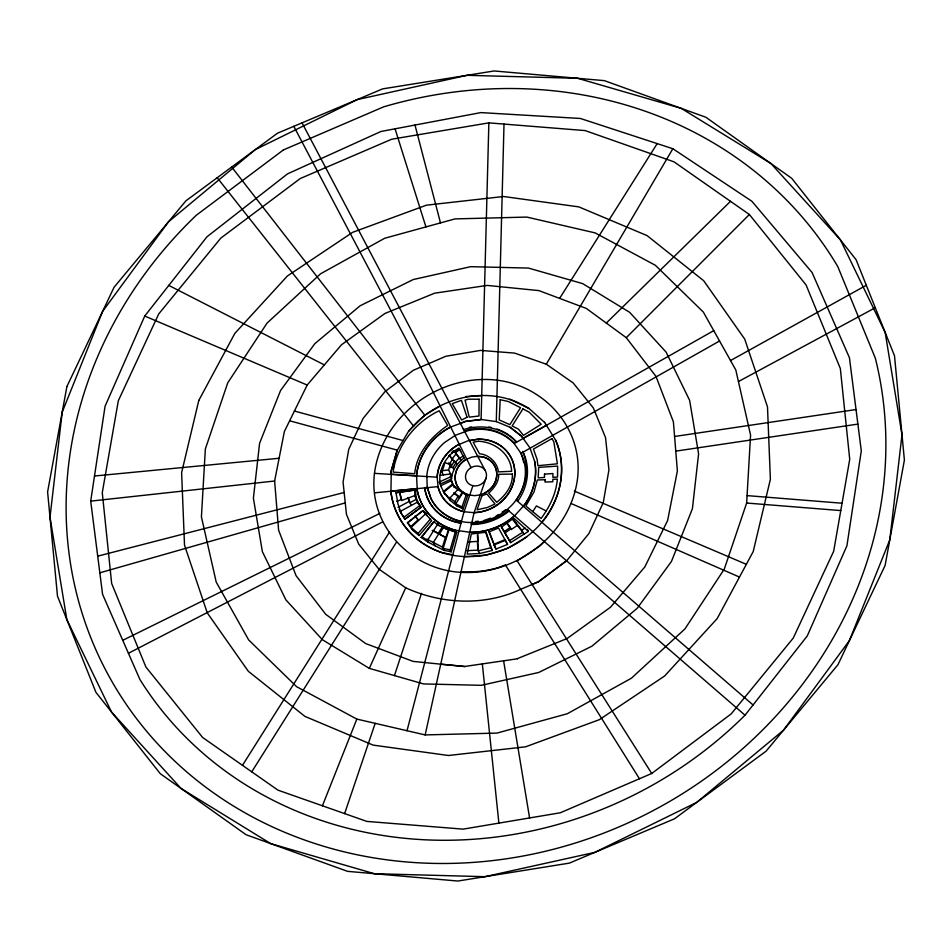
<?xml version="1.0" encoding="UTF-8"?>
<svg xmlns="http://www.w3.org/2000/svg" width="952" height="952" viewBox="0 0 952 952"><rect width="100%" height="100%" fill="white"/><g stroke="black" fill="none" stroke-linecap="round" stroke-linejoin="round"><path stroke-width="1.43" d="M417.19 488.662L390.891 491.089L390.879 491.851A87.346 79.099 -27.7 0 0 442.144 552.719C478.451 563.941 519.625 550.256 543.14 520.684A87.346 79.099 -27.7 0 0 555.492 439.883M391.212 474.37L391.189 470.764L397.27 450.022L391.26 470.895L390.951 491.982A87.346 79.099 -27.7 0 0 442.073 552.588L452.878 554.754M488.864 122.867L391.7 139.218L300.273 178.524L220.828 238.095L158.77 313.874L118.334 400.709L102.269 492.672L111.67 583.505L145.906 667.007L202.633 737.491L277.984 790.16L366.841 821.409L463.136 829.132L560.3 812.782L651.727 773.476L731.172 713.905L793.23 638.126L833.666 551.291L849.731 459.328L840.33 368.495L806.094 284.993L749.367 214.509L674.016 161.84L585.159 130.591L488.864 122.867L481.081 419.606L465.528 421.474L450.689 427.055A60.845 55.097 -27.7 0 0 416.571 475.786L417.273 490.387A60.845 55.097 -27.7 0 0 455.71 530.407M460.387 423.414L465.457 421.343L481.01 419.475L496.289 421.593L504.013 124.081M746.642 503.037L750.581 435.112L735.801 369.959L703.314 312.042L655.345 265.287L595.155 232.907L526.837 217.08L455.056 218.9L384.703 238.25L320.574 273.795L267.036 323.121L227.73 382.871L205.358 448.963L201.419 516.888L216.199 582.041L248.686 639.958L296.655 686.713L356.845 719.093L425.163 734.92L496.944 733.099L567.297 713.75L631.426 678.205L684.964 628.879L724.27 569.129L746.642 503.037L840.783 510.581M450.486 476.904L439.11 482.081L440.169 484.104L451.545 478.927L450.486 476.904L450.689 473.953L439.883 475.345M451.545 478.927C451.998 470.478 457.329 462.779 464.1 457.971L463.041 455.948L459.852 458.4L453.604 450.57L453.961 451.248L451.998 453.116M90.702 501.121L105.077 406.207L144.74 316.052L206.977 236.798L287.552 173.847L380.955 131.483L480.843 112.598L580.411 118.476L672.85 148.726L751.878 201.265L812.104 272.546L849.422 357.678L861.298 450.879L846.923 545.793L807.26 635.948L745.023 715.202A393.045 355.929 -27.7 0 1 139.896 679.454L102.578 594.322L90.702 501.121L274.628 481.01L284.374 431.518L307.175 385.048L341.482 344.779L384.965 313.446L434.647 293.192L487.15 285.41L538.88 290.598L586.337 308.436L626.273 337.686L655.964 376.361L673.397 421.831L677.372 470.99L667.626 520.482L644.825 566.952L610.518 607.221L567.035 638.554L517.281 658.665M425.163 734.92L474.06 512.7L486.044 478.118M374.469 473.358C381.443 419.166 433.303 378.349 487.103 379.491C539.51 380.241 583.921 425.354 577.531 478.642C570.557 532.834 518.697 573.651 464.897 572.509C412.49 571.759 368.079 526.646 374.469 473.358L437.206 477.166A39.615 35.878 -27.7 0 1 458.281 444.798L467.837 440.847L477.94 439.3A39.615 35.878 -27.7 0 1 514.794 474.834A39.615 35.878 -27.7 0 1 474.06 512.7L464.088 511.748A39.615 35.878 -27.7 0 1 438.027 486.615L437.956 486.484A39.615 35.878 -27.7 0 0 464.017 511.617L407.028 730.719M460.911 522.898L461.411 520.994L458.412 520.554A50.385 45.625 -27.7 0 1 430.828 498.324L427.198 487.329L426.841 475.215A50.385 45.625 -27.7 0 1 444.667 442.43L455.627 435.171L467.967 430.697A50.385 45.625 -27.7 0 1 514.187 443.537L520.994 453.33A50.385 45.625 -27.7 0 1 516.139 500.026C503.18 517.567 479.832 526.42 458.59 520.899A50.385 45.625 -27.7 0 1 431.006 498.669L427.258 487.329L424.77 487.912A48.671 44.078 -27.7 0 0 461.089 523.243L460.911 522.898A48.671 44.078 -27.7 0 1 424.592 487.579M444.132 550.339L451.224 551.839L450.165 549.816L455.353 531.87M451.224 551.839L456.746 532.37L445.774 528.634L456.746 532.37M441.978 472.204L444.929 462.636L449.415 464.195L452.902 458.674M428.424 542.319L444.203 550.482L442.43 547.114L445.488 537.214L432.184 530.419M448.463 529.395L445.845 537.88L433.16 530.419M448.82 530.074L443.144 548.459L450.165 549.816M394.449 675.587L421.51 593.346M344.624 813.603L375.183 723.341M464.088 511.748L472.93 485.698A10.71 9.698 -27.7 0 0 486.234 472.977A10.71 9.698 -27.7 0 0 468.836 469.312A10.71 9.698 -27.7 0 0 472.93 485.698M451.07 480.379L453.854 486.805L467.539 496.04L463.077 509.011L462.017 506.988L466.48 494.017M451.748 475.976L448.559 469.919L450.772 463.576M450.748 464.517L450.082 466.409L450.76 467.694L451.415 465.802M322.419 805.785L356.845 719.093M369.317 668.375L423.533 683.929L481.331 685.321L538.761 672.457L591.918 646.194L637.174 608.328L671.446 561.454L692.401 508.749L698.601 453.818L689.641 400.399L666.114 352.133L629.629 312.304L582.683 283.625L528.467 268.071L470.669 266.679L413.239 279.543L360.082 305.806L314.826 343.672L280.554 390.546L259.599 443.251L253.399 498.182L262.359 551.601L285.886 599.867L322.371 639.696L369.317 668.375L405.707 587.8L378.872 569.106L358.666 544.056L346.457 514.377L343.065 482.081L348.741 449.368L363.081 418.463L385.132 391.486L413.358 370.268L445.869 356.262L480.427 350.407L514.675 353.109L546.293 364.2L573.128 382.894L593.334 407.944L605.543 437.623L608.935 469.919L603.259 502.632L588.919 533.537L566.868 560.514L538.642 581.731L520.673 589.312C484.675 606.234 441.549 604.27 405.707 587.8M546.293 364.2L672.85 148.726M242.474 765.337L389.439 532.168M251.745 771.81L396.353 542.378M453.961 469.633L452.89 467.61L450.832 466.897L454.318 461.363L453.961 460.697M452.89 467.61L456.044 462.624L454.318 461.363M559.621 298.392L657.189 143.597M421.284 537.475L428.495 542.45L427.436 540.427L438.003 523.659L439.062 525.683L433.815 521.779L421.284 537.475L433.815 521.779M463.077 509.011L456.865 505.833L454.747 501.787L458.376 496.028L455.139 493.374M459.435 498.039L459.09 497.372L461.994 492.755M463.077 492.279L455.806 503.81L462.017 506.988M438.432 533.108L442.204 527.122M438.789 533.786L433.327 542.462L435.088 545.829M439.146 534.465L443.668 527.277M532.775 511.676L536.392 505.94L545.913 510.808M451.438 452.938L453.235 450.808M457.103 464.635L455.687 461.946L451.772 459.102L456.258 453.783L460.911 460.423M422.819 510.7L407.468 522.85L422.819 510.7L431.649 520.768L419.166 535.512L418.106 533.489L430.59 518.745M455.687 461.946L459.495 457.722M456.865 505.833L450.474 500.597L449.403 498.574L458.221 489.161M626.273 337.686L749.367 214.509M440.145 406.004L424.735 415.132L408.717 431.054L397.341 450.165L289.634 420.796M408.789 431.185C436.635 395.984 490.577 383.692 529.062 408.587M606.305 323.061L730.505 201.324M419.166 535.512L412.168 529.395L410.752 526.706L418.154 519.792L415.548 516.448M423.462 510.712L425.913 513.556L411.109 527.372L418.106 533.489M452.438 484.116L443.37 491.565L450.474 500.597M454.925 452.176L459.304 448.844M455.282 452.854L459.661 449.511L460.72 451.534M403.922 517.222L420.177 505.345L417.607 502.049L400.185 511.438L404.981 519.245L421.165 507.226L404.909 519.102M506.047 534.905L504.274 531.537L510.26 527.479L507.19 523.195M510.962 528.824L504.988 532.894L510.641 542.64L528.36 531.394L527.301 529.383M506.714 523.076L511.319 529.502L517.293 525.433L515.877 522.743M496.016 516.151L498.455 514.544M502.109 512.116L505.762 509.701M517.15 560.907L539.867 545.984L544.258 541.521M512.521 518.471L521.755 530.204L525.111 528.062M509.582 540.617L522.815 532.227L516.936 524.754M527.122 536.607L507.606 548.388L485.937 555.23L464.374 556.741M464.826 431.839L464.481 431.161L467.61 430.018A50.385 45.625 -27.7 0 1 513.842 442.87L516.186 441.538L516.543 442.216A52.669 47.695 -27.7 0 0 463.636 429.566L463.279 428.9M496.289 421.593L510.117 427.269L521.553 436.147L523.112 438.325L546.412 425.318M713.75 330.642L514.187 443.537L513.842 442.87M520.994 453.33L719.557 340.995M730.517 360.546L866.308 285.279M738.431 381.562L875.281 307.734M398.067 507.392L409.241 501.383L407.92 497.598M414.655 495.421L416.191 499.36L409.943 502.727L408.194 497.694M128.425 653.286L382.525 521.97M122.737 640.327L379.812 513.425M440.8 485.698L451.581 480.57L453.854 486.805M469.348 495.088A21.23 19.218 -27.7 0 1 455.234 478.915A21.23 19.218 -27.7 0 1 466.766 459.15L471.894 457.091L477.321 456.329L482.652 456.912A21.23 19.218 -27.7 0 1 496.765 473.084A21.23 19.218 -27.7 0 1 485.234 492.85L480.105 494.909L474.679 495.671L469.276 494.957A21.23 19.218 -27.7 0 1 455.175 478.785A21.23 19.218 -27.7 0 1 466.694 459.007L471.062 467.646M505.417 540.367L493.85 544.996L495.968 549.042L507.535 544.413L504.988 539.665L493.838 544.27L494.897 546.293M396.544 501.395L401.268 499.61L401.744 500.502L415.036 495.492L414.536 489.209M483.675 520.625L490.542 518.138M639.458 778.76L505.357 564.893C491.684 571.057 475.286 572.283 461.03 571.926M99.829 572.807L345.243 502.894M97.711 556.158L344.16 492.481M492.243 550.494L486.139 532.216L471.299 534.001L467.158 554.123L479.641 553.528L492.243 550.494L490.827 547.805L478.225 550.839L477.44 534.798M674.587 436.48L856.038 409.55M395.972 492.731L415.488 489.971L395.972 492.731L398.007 504.179L401.244 513.461L399.126 509.415M675.765 451.129L857.895 424.104M517.352 658.808L464.778 666.459L440.728 664.175M442.728 470.669L448.559 469.919M475.572 521.506L478.273 521.208M374.921 492.791L438.027 486.615L437.135 477.023A39.615 35.878 -27.7 0 1 458.209 444.667L459.352 444.358M94.498 476.012L279.103 458.269M468.17 542.045L478.082 541.307L477.654 532.561M465.921 396.508L481.712 395.639M466.777 550.684L477.868 550.161L479.641 553.528M391.141 474.239L416.5 475.774A60.845 55.097 -27.7 0 1 450.617 426.924L450.689 427.055M747.07 495.611L842.068 503.227M464.85 666.59L413.12 661.402L365.663 643.564L325.727 614.314L296.036 575.639L278.603 530.169L274.628 481.01M294.418 411.05L402.993 440.538M144.74 316.052L307.175 385.048M574.365 491.089L746.344 564.31M571.188 503.537L739.478 577.079M438.991 525.54L445.833 528.765M509.784 399.15L528.991 408.444L544.651 422.486M168.801 285.421L324.334 364.913M426.722 539.082L442.43 547.114M421.486 536.392L427.436 540.427M448.678 455.615L450.701 457.091M510.117 427.269L521.625 436.278L530.014 447.987L534.726 461.613A60.845 55.097 -27.7 0 1 524.921 504.382L514.425 516.02A60.845 55.097 -27.7 0 1 470.919 532.394L455.639 530.276A60.845 55.097 -27.7 0 1 417.202 490.256L417.119 488.519M456.056 487.412L452.795 484.794L443.727 492.232L449.403 498.574M459.09 497.372L453.688 492.957L454.044 493.624M449.415 497.432L454.747 501.787M516.139 500.026L753.056 704.98M507.333 509.57L745.023 715.202M412.097 529.264L419.094 535.381M528.36 531.394L513.961 518.269L512.128 519.316L501.454 527.17L510.641 542.64M422.89 510.831L426.972 515.579L425.913 513.556M217.211 177.726L413.739 426.27M511.426 517.971L517.293 525.433M418.594 503.941L421.236 507.368M415.024 516.008L418.511 520.47L418.154 519.792M231.693 167.028L424.735 415.132M407.67 522.434L410.752 526.706M407.468 522.85L412.168 529.395M401.173 513.33L404.981 519.245M517.079 560.776L651.727 773.476M544.58 422.343L555.563 440.026A87.346 79.099 -27.7 0 1 543.211 520.815M500.99 526.016L504.274 531.537M507.535 544.413L498.55 528.003L489.268 531.835L495.968 549.042M302.046 122.856L485.27 470.633M293.799 126.319L420.665 367.127L466.766 459.15M464.1 457.971L458.912 448.083C446.464 455.33 437.837 469.455 440.169 484.104M566.511 560.776L538.57 581.589L532.108 584.54M523.279 506.202L524.861 504.239A60.845 55.097 -27.7 0 0 534.655 461.47M514.58 515.853L514.354 515.889A60.845 55.097 -27.7 0 1 470.847 532.251M521.755 530.204L523.874 534.239M469.455 440.597L477.868 439.169A39.615 35.878 -27.7 0 1 514.723 474.703A39.615 35.878 -27.7 0 1 473.989 512.569L474.06 512.7M477.761 456.377L482.581 456.781A21.23 19.218 -27.7 0 1 496.694 472.942A21.23 19.218 -27.7 0 1 485.175 492.719M510.26 527.479L511.319 529.502M455.187 451.772L456.603 454.461M449.642 455.068L451.772 459.102M448.713 462.85L450.832 466.897M450.248 466.23L450.784 467.253M441.276 470.859L443.394 474.893M477.725 540.629L478.082 541.307M445.488 537.214L446.202 538.558M503.584 660.7L529.586 817.947M415.036 495.492L416.095 497.515L415.417 489.84M416.191 499.36L418.666 504.072L416.036 497.384M409.241 501.383L411.359 505.417M482.331 663.853L498.884 823.111M440.526 485.449L444.786 494.255M488.721 531.133L493.326 542.949M485.663 532.335L490.827 547.805M395.056 128.817L425.937 226.909M414.989 125.045L440.49 222.911M399.542 491.494L401.744 500.502M399.388 491.887L401.268 499.61M477.44 541.414L477.868 550.161M523.136 452.129A54.157 49.052 -27.7 0 1 517.662 501.335L516.603 499.312A54.157 49.052 -27.7 0 0 522.66 451.379M509.046 511.057A54.478 49.325 -27.7 0 1 471.466 524.469L471.121 523.79A54.478 49.325 -27.7 0 0 508.689 510.379M469.312 427.353A52.669 47.695 -27.7 0 1 471.752 426.924M488.804 426.984A52.669 47.695 -27.7 0 1 491.172 427.436M496.92 429.031A52.669 47.695 -27.7 0 1 500.228 430.292M501.299 430.768A52.669 47.695 -27.7 0 1 504.441 432.339M505.452 432.91A52.669 47.695 -27.7 0 1 508.404 434.778M509.344 435.433A52.669 47.695 -27.7 0 1 516.186 441.538M520.506 452.498A50.385 45.625 -27.7 0 1 523.683 462.648M479.07 399.221L478.987 416.012L469.229 417.143L465.052 400.149L468.313 399.197L479.07 399.221M544.508 474.12L544.485 477.452L538.189 477.892L538.689 467.408L557.634 466.087L557.539 477.035L552.898 477.357L552.933 473.537L544.508 474.12M500.205 399.733L499.217 419.927L509.867 424.64L520.53 407.718L508.404 401.53L500.205 399.733M545.103 479.713L544.984 482.033L552.767 481.772L552.886 479.272L557.372 479.118C556.111 493.66 549.721 506.892 541.081 518.483L525.837 505.988L533.977 492.029L537.333 479.975L545.103 479.713M512.343 474.072C513.068 485.603 505.405 495.587 496.718 502.287L488.697 493.1C494.076 488.174 498.943 481.986 498.729 474.298L512.343 474.072M62.213 412.133L50.004 517.245L66.83 619.55L111.539 712.06L181.094 788.494L270.737 843.627L374.374 873.71L484.937 876.685L594.881 852.361L696.733 802.381L783.544 730.16L849.386 640.625L889.787 539.867L901.996 434.755L885.17 332.45L840.461 239.94L770.906 163.506L681.263 108.373L577.626 78.29L467.063 75.315L357.119 99.639L255.267 149.619L168.456 221.84L102.614 311.375L62.213 412.133M394.009 466.777L393.105 472.097L414.691 473.739C416.571 452.997 431.268 436.659 447.666 425.461L439.193 410.764C416.667 421.45 399.519 442.359 394.009 466.777M66.89 386.56L47.6 491.934L57.501 596.214L95.926 692.318L160.257 773.667L246.104 834.737L347.611 871.354L457.864 881.04L569.367 863.119L674.504 818.803L766.11 751.14L837.938 664.722L885.11 565.44L904.4 460.066L894.499 355.786L856.074 259.682L791.743 178.333L705.896 117.263L604.389 80.646L494.136 70.96L382.633 88.881L277.496 133.197L185.89 200.86L114.061 287.278L66.89 386.56M198.79 400.459L181.618 472.692L184.51 545.139L207.262 612.874L248.329 671.291L304.914 716.392L373.16 745.118L448.404 755.495L525.54 746.832L599.296 719.7L664.651 675.979L717.153 618.621L753.211 551.541L770.382 479.308L767.49 406.861L744.738 339.126L703.671 280.709L647.086 235.608L578.84 206.881L503.596 196.505L426.46 205.168L352.704 232.3L287.349 276.02L234.846 333.378L198.79 400.459M481.914 495.73L477.047 509.772L487.138 507.559L495.016 504.024L486.912 493.957L481.914 495.73M522.874 408.92L512.14 425.949L518.471 429.197L523.481 435.385L541.188 424.247L529.205 412.168L522.874 408.92M283.399 149.94L196.314 215.235A418.095 378.61 -27.7 0 0 356.357 854.598A418.095 378.61 -27.7 0 0 875.328 358.166L837.808 266.643A418.095 378.61 -27.7 0 0 383.596 106.862L283.399 149.94M551.97 438.586L533.453 449.058L537.118 459.495L537.928 465.718L557.408 463.802L553.814 441.799L551.97 438.586M467.063 417.226L461.672 420.022L452.248 403.66L461.434 400.316L467.063 417.226M478.463 441.24L473.168 442.204L479.534 453.795C488.864 454.401 497.456 462.636 498.467 471.883L511.652 471.299C510.867 454.068 494.921 441.978 478.463 441.24"/></g></svg>
